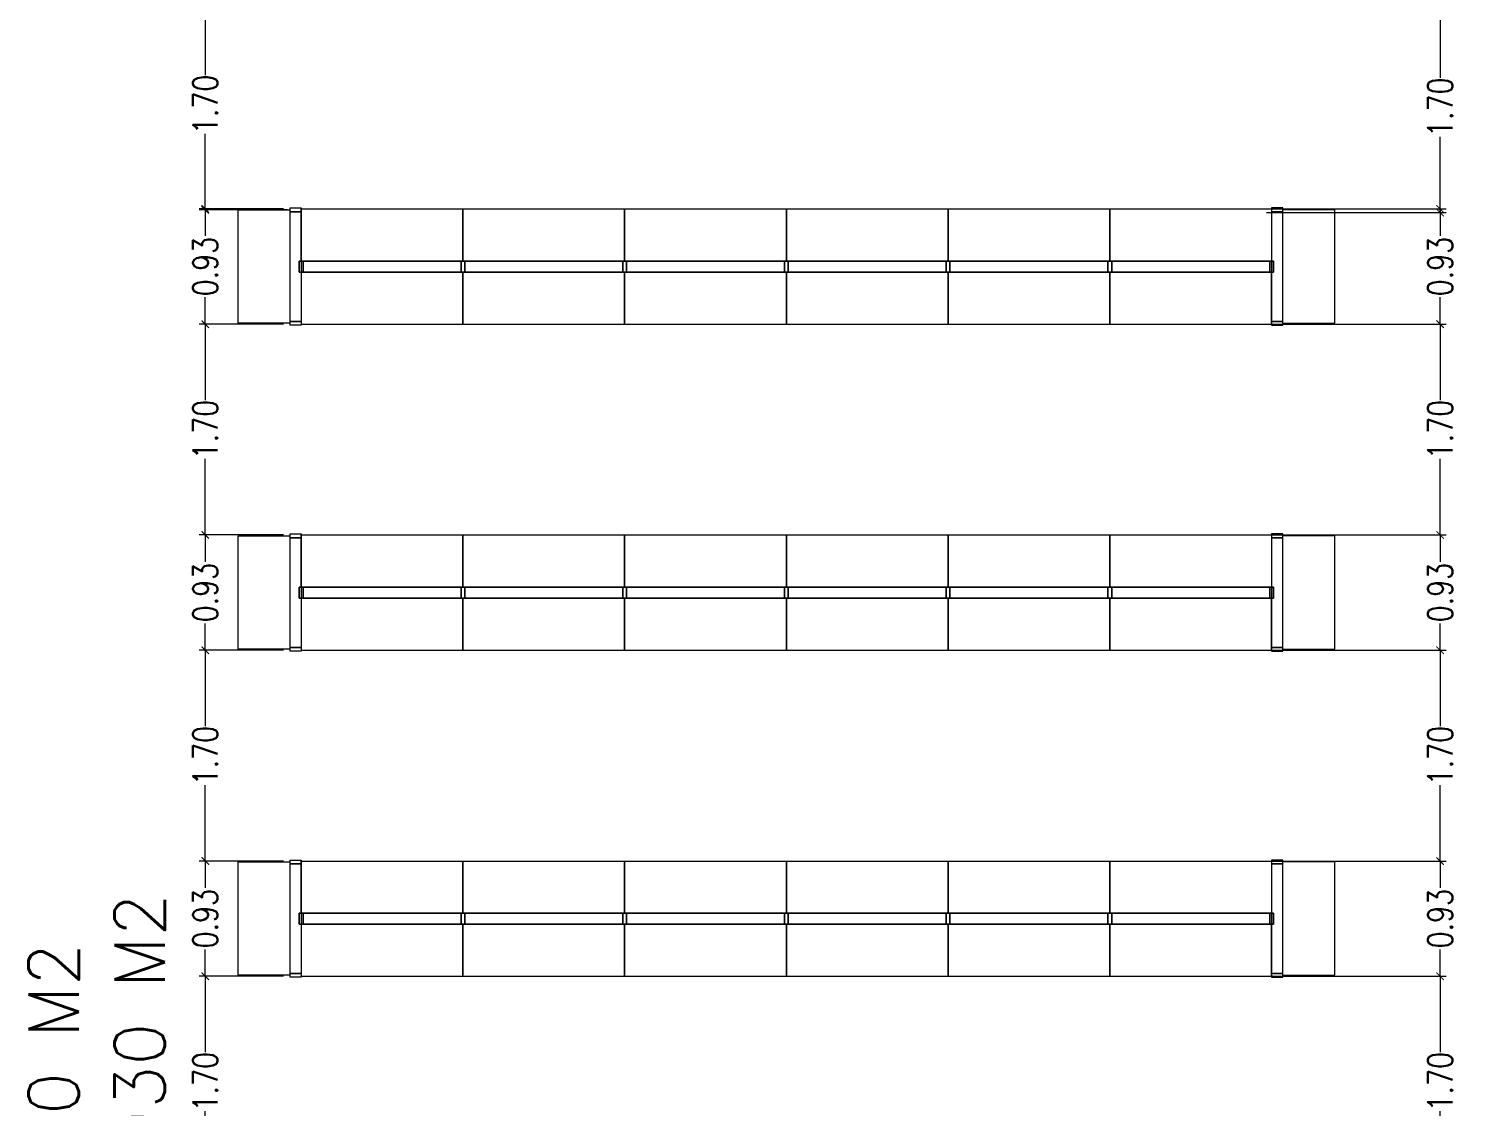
# Model space of a CAD drawing. Header units: millimetres. Extents: x -129 to 3172, y -143 to 919.
# Drawn here: x -20.37 to -8.85, y 15.19 to 23.89 of the extents above; entities that cross this region are included whole.
import ezdxf

# ---------------------------------------------------------------- set-up
doc = ezdxf.new("R2010")
doc.units = ezdxf.units.MM
doc.header["$LTSCALE"] = 0.1
doc.layers.add('E-GONDOLAS', color=8, linetype='Continuous')
doc.layers.add('zA-COTAS', color=1, linetype='Continuous')
doc.styles.add('ROMANS', font='ROMANS.SHX', dxfattribs={"width": 0.8, "height": 0.2})
doc.dimstyles.new('MIG-LATERAL-CHICO', dxfattribs={"dimtxt": 0.12, "dimasz": 0.06, "dimexe": 0.05, "dimexo": 0.02, "dimgap": 0.005, "dimtad": 0, "dimrnd": 0.005, "dimzin": 0, "dimdsep": 46, "dimtxsty": 'ROMANS', "dimblk1": 'ARCHTICK', "dimblk2": 'ARCHTICK', "dimsah": 1, "dimcen": 2.5, "dimclrd": 1, "dimclre": 8, "dimclrt": 3, "dimadec": 0, "dimazin": 0, "dimtfac": 1, "dimtmove": 0, "dimatfit": 3, "dimldrblk": 'ARCHTICK', "dimfxl": 1, "dimtolj": 1, "dimtzin": 0, "dimarcsym": 0})

# ---------------------------------------------------------------- blocks, each defined once
blk = doc.blocks.new('TRAMO CENTRAL')
at = {"layer": 'E-GONDOLAS'}
for points in [[(1353.744, 558.952), (1355.049, 558.952), (1355.049, 559.372), (1353.744, 559.372)], [(1353.729, 558.862), (1353.759, 558.862), (1353.759, 558.952), (1353.729, 558.952)], [(1353.729, 558.952), (1353.759, 558.952), (1353.759, 558.862), (1353.729, 558.862)], [(1353.759, 558.862), (1355.034, 558.862), (1355.034, 558.952), (1353.759, 558.952)], [(1353.759, 558.952), (1355.034, 558.952), (1355.034, 558.862), (1353.759, 558.862)], [(1355.034, 558.862), (1355.064, 558.862), (1355.064, 558.952), (1355.034, 558.952)], [(1355.034, 558.952), (1355.064, 558.952), (1355.064, 558.862), (1355.034, 558.862)], [(1353.744, 558.862), (1355.049, 558.862), (1355.049, 558.442), (1353.744, 558.442)]]:
    blk.add_lwpolyline(points, close=True, dxfattribs=at)
blk = doc.blocks.new('PUNTERA')
at = {"layer": 'E-GONDOLAS'}
for p, q in [((1350.083, 558.73), (1349.168, 558.73)), ((1349.168, 558.73), (1349.168, 558.31)), ((1350.083, 558.31), (1350.083, 558.73)), ((1350.068, 558.31), (1349.183, 558.31)), ((1349.183, 558.31), (1349.183, 558.22)), ((1349.183, 558.22), (1350.068, 558.22)), ((1350.068, 558.22), (1350.068, 558.31))]:
    blk.add_line(p, q, dxfattribs=at)
for points in [[(1349.153, 558.22), (1349.183, 558.22), (1349.183, 558.31), (1349.153, 558.31)], [(1350.068, 558.22), (1350.098, 558.22), (1350.098, 558.31), (1350.068, 558.31)]]:
    blk.add_lwpolyline(points, close=True, dxfattribs=at)
blk = doc.blocks.new('_ARCHTICK')
at = {"color": 0, "linetype": 'ByBlock', "const_width": 0.15}
blk.add_lwpolyline([(-0.5, -0.5), (0.5, 0.5)], dxfattribs=at)
blk = doc.blocks.new('*D352')
at = {"layer": 'Defpoints', "color": 0, "transparency": 16777216}
for p in [(-18.295, 16.249), (-18.946, 14.549), (-18.295, 14.549)]:
    blk.add_point(p, dxfattribs=at)
at = {"layer": 'zA-COTAS', "color": 8, "lineweight": -2, "transparency": 16777216}
for p, q in [((-18.315, 16.249), (-18.996, 16.249)), ((-18.315, 14.549), (-18.996, 14.549))]:
    blk.add_line(p, q, dxfattribs=at)
at = {"layer": 'zA-COTAS', "color": 1, "lineweight": -2, "transparency": 16777216}
for p, q in [((-18.946, 16.249), (-18.946, 15.637)), ((-18.946, 14.549), (-18.946, 15.162))]:
    blk.add_line(p, q, dxfattribs=at)
at = {"layer": 'zA-COTAS', "color": 1, "lineweight": -2, "transparency": 16777216, "xscale": 0.06, "yscale": 0.06, "zscale": 0.06}
for p, rotation in [((-18.946, 16.249), 90), ((-18.946, 14.549), 270)]:
    blk.add_blockref('_ARCHTICK', p, dxfattribs=dict(at, rotation=rotation))
at = {"layer": 'zA-COTAS', "color": 3, "transparency": 16777216, "insert": (-18.946, 15.399), "char_height": 0.2, "attachment_point": 5, "rotation": 90, "style": 'ROMANS'}
blk.add_mtext('\\A1;1.70', dxfattribs=at)
blk = doc.blocks.new('*D353')
at = {"layer": 'Defpoints', "color": 0, "transparency": 16777216}
for p in [(-18.295, 18.879), (-18.946, 17.179), (-18.295, 17.179)]:
    blk.add_point(p, dxfattribs=at)
at = {"layer": 'zA-COTAS', "color": 8, "lineweight": -2, "transparency": 16777216}
for p, q in [((-18.315, 18.879), (-18.996, 18.879)), ((-18.315, 17.179), (-18.996, 17.179))]:
    blk.add_line(p, q, dxfattribs=at)
at = {"layer": 'zA-COTAS', "color": 1, "lineweight": -2, "transparency": 16777216}
for p, q in [((-18.946, 18.879), (-18.946, 18.267)), ((-18.946, 17.179), (-18.946, 17.792))]:
    blk.add_line(p, q, dxfattribs=at)
at = {"layer": 'zA-COTAS', "color": 1, "lineweight": -2, "transparency": 16777216, "xscale": 0.06, "yscale": 0.06, "zscale": 0.06}
for p, rotation in [((-18.946, 18.879), 90), ((-18.946, 17.179), 270)]:
    blk.add_blockref('_ARCHTICK', p, dxfattribs=dict(at, rotation=rotation))
at = {"layer": 'zA-COTAS', "color": 3, "transparency": 16777216, "insert": (-18.946, 18.029), "char_height": 0.2, "attachment_point": 5, "rotation": 90, "style": 'ROMANS'}
blk.add_mtext('\\A1;1.70', dxfattribs=at)
blk = doc.blocks.new('*D354')
at = {"layer": 'Defpoints', "color": 0, "transparency": 16777216}
for p in [(-18.295, 21.509), (-18.946, 19.809), (-18.295, 19.809)]:
    blk.add_point(p, dxfattribs=at)
at = {"layer": 'zA-COTAS', "color": 8, "lineweight": -2, "transparency": 16777216}
for p, q in [((-18.315, 21.509), (-18.996, 21.509)), ((-18.315, 19.809), (-18.996, 19.809))]:
    blk.add_line(p, q, dxfattribs=at)
at = {"layer": 'zA-COTAS', "color": 1, "lineweight": -2, "transparency": 16777216}
for p, q in [((-18.946, 21.509), (-18.946, 20.897)), ((-18.946, 19.809), (-18.946, 20.422))]:
    blk.add_line(p, q, dxfattribs=at)
at = {"layer": 'zA-COTAS', "color": 1, "lineweight": -2, "transparency": 16777216, "xscale": 0.06, "yscale": 0.06, "zscale": 0.06}
for p, rotation in [((-18.946, 21.509), 90), ((-18.946, 19.809), 270)]:
    blk.add_blockref('_ARCHTICK', p, dxfattribs=dict(at, rotation=rotation))
at = {"layer": 'zA-COTAS', "color": 3, "transparency": 16777216, "insert": (-18.946, 20.659), "char_height": 0.2, "attachment_point": 5, "rotation": 90, "style": 'ROMANS'}
blk.add_mtext('\\A1;1.70', dxfattribs=at)
blk = doc.blocks.new('*D360')
at = {"layer": 'Defpoints', "color": 0, "transparency": 16777216}
for p in [(-18.295, 17.179), (-18.946, 16.249), (-18.295, 16.249)]:
    blk.add_point(p, dxfattribs=at)
at = {"layer": 'zA-COTAS', "color": 8, "lineweight": -2, "transparency": 16777216}
for p, q in [((-18.315, 17.179), (-18.996, 17.179)), ((-18.315, 16.249), (-18.996, 16.249))]:
    blk.add_line(p, q, dxfattribs=at)
at = {"layer": 'zA-COTAS', "color": 1, "lineweight": -2, "transparency": 16777216}
for p, q in [((-18.946, 17.179), (-18.946, 16.963)), ((-18.946, 16.249), (-18.946, 16.466))]:
    blk.add_line(p, q, dxfattribs=at)
at = {"layer": 'zA-COTAS', "color": 1, "lineweight": -2, "transparency": 16777216, "xscale": 0.06, "yscale": 0.06, "zscale": 0.06}
for p, rotation in [((-18.946, 17.179), 90), ((-18.946, 16.249), 270)]:
    blk.add_blockref('_ARCHTICK', p, dxfattribs=dict(at, rotation=rotation))
at = {"layer": 'zA-COTAS', "color": 3, "transparency": 16777216, "insert": (-18.946, 16.714), "char_height": 0.2, "attachment_point": 5, "rotation": 90, "style": 'ROMANS'}
blk.add_mtext('\\A1;0.93', dxfattribs=at)
blk = doc.blocks.new('*D361')
at = {"layer": 'Defpoints', "color": 0, "transparency": 16777216}
for p in [(-18.295, 19.809), (-18.946, 18.879), (-18.295, 18.879)]:
    blk.add_point(p, dxfattribs=at)
at = {"layer": 'zA-COTAS', "color": 8, "lineweight": -2, "transparency": 16777216}
for p, q in [((-18.315, 19.809), (-18.996, 19.809)), ((-18.315, 18.879), (-18.996, 18.879))]:
    blk.add_line(p, q, dxfattribs=at)
at = {"layer": 'zA-COTAS', "color": 1, "lineweight": -2, "transparency": 16777216}
for p, q in [((-18.946, 19.809), (-18.946, 19.593)), ((-18.946, 18.879), (-18.946, 19.096))]:
    blk.add_line(p, q, dxfattribs=at)
at = {"layer": 'zA-COTAS', "color": 1, "lineweight": -2, "transparency": 16777216, "xscale": 0.06, "yscale": 0.06, "zscale": 0.06}
for p, rotation in [((-18.946, 19.809), 90), ((-18.946, 18.879), 270)]:
    blk.add_blockref('_ARCHTICK', p, dxfattribs=dict(at, rotation=rotation))
at = {"layer": 'zA-COTAS', "color": 3, "transparency": 16777216, "insert": (-18.946, 19.344), "char_height": 0.2, "attachment_point": 5, "rotation": 90, "style": 'ROMANS'}
blk.add_mtext('\\A1;0.93', dxfattribs=at)
blk = doc.blocks.new('*D362')
at = {"layer": 'Defpoints', "color": 0, "transparency": 16777216}
for p in [(-18.295, 22.439), (-18.946, 21.509), (-18.295, 21.509)]:
    blk.add_point(p, dxfattribs=at)
at = {"layer": 'zA-COTAS', "color": 8, "lineweight": -2, "transparency": 16777216}
for p, q in [((-18.315, 22.439), (-18.996, 22.439)), ((-18.315, 21.509), (-18.996, 21.509))]:
    blk.add_line(p, q, dxfattribs=at)
at = {"layer": 'zA-COTAS', "color": 1, "lineweight": -2, "transparency": 16777216}
for p, q in [((-18.946, 22.439), (-18.946, 22.223)), ((-18.946, 21.509), (-18.946, 21.726))]:
    blk.add_line(p, q, dxfattribs=at)
at = {"layer": 'zA-COTAS', "color": 1, "lineweight": -2, "transparency": 16777216, "xscale": 0.06, "yscale": 0.06, "zscale": 0.06}
for p, rotation in [((-18.946, 22.439), 90), ((-18.946, 21.509), 270)]:
    blk.add_blockref('_ARCHTICK', p, dxfattribs=dict(at, rotation=rotation))
at = {"layer": 'zA-COTAS', "color": 3, "transparency": 16777216, "insert": (-18.946, 21.974), "char_height": 0.2, "attachment_point": 5, "rotation": 90, "style": 'ROMANS'}
blk.add_mtext('\\A1;0.93', dxfattribs=at)
blk = doc.blocks.new('*D370')
at = {"layer": 'Defpoints', "color": 0, "transparency": 16777216}
for p in [(-10.404, 16.249), (-10.404, 14.549), (-8.982, 14.549)]:
    blk.add_point(p, dxfattribs=at)
at = {"layer": 'zA-COTAS', "color": 8, "lineweight": -2, "transparency": 16777216}
for p, q in [((-10.384, 16.249), (-8.932, 16.249)), ((-10.384, 14.549), (-8.932, 14.549))]:
    blk.add_line(p, q, dxfattribs=at)
at = {"layer": 'zA-COTAS', "color": 1, "lineweight": -2, "transparency": 16777216}
for p, q in [((-8.982, 16.249), (-8.982, 15.637)), ((-8.982, 14.549), (-8.982, 15.162))]:
    blk.add_line(p, q, dxfattribs=at)
at = {"layer": 'zA-COTAS', "color": 1, "lineweight": -2, "transparency": 16777216, "xscale": 0.06, "yscale": 0.06, "zscale": 0.06}
for p, rotation in [((-8.982, 16.249), 90), ((-8.982, 14.549), 270)]:
    blk.add_blockref('_ARCHTICK', p, dxfattribs=dict(at, rotation=rotation))
at = {"layer": 'zA-COTAS', "color": 3, "transparency": 16777216, "insert": (-8.982, 15.399), "char_height": 0.2, "attachment_point": 5, "rotation": 90, "style": 'ROMANS'}
blk.add_mtext('\\A1;1.70', dxfattribs=at)
blk = doc.blocks.new('*D371')
at = {"layer": 'Defpoints', "color": 0, "transparency": 16777216}
for p in [(-10.404, 18.879), (-10.404, 17.179), (-8.982, 17.179)]:
    blk.add_point(p, dxfattribs=at)
at = {"layer": 'zA-COTAS', "color": 8, "lineweight": -2, "transparency": 16777216}
for p, q in [((-10.384, 18.879), (-8.932, 18.879)), ((-10.384, 17.179), (-8.932, 17.179))]:
    blk.add_line(p, q, dxfattribs=at)
at = {"layer": 'zA-COTAS', "color": 1, "lineweight": -2, "transparency": 16777216}
for p, q in [((-8.982, 18.879), (-8.982, 18.267)), ((-8.982, 17.179), (-8.982, 17.792))]:
    blk.add_line(p, q, dxfattribs=at)
at = {"layer": 'zA-COTAS', "color": 1, "lineweight": -2, "transparency": 16777216, "xscale": 0.06, "yscale": 0.06, "zscale": 0.06}
for p, rotation in [((-8.982, 18.879), 90), ((-8.982, 17.179), 270)]:
    blk.add_blockref('_ARCHTICK', p, dxfattribs=dict(at, rotation=rotation))
at = {"layer": 'zA-COTAS', "color": 3, "transparency": 16777216, "insert": (-8.982, 18.029), "char_height": 0.2, "attachment_point": 5, "rotation": 90, "style": 'ROMANS'}
blk.add_mtext('\\A1;1.70', dxfattribs=at)
blk = doc.blocks.new('*D372')
at = {"layer": 'Defpoints', "color": 0, "transparency": 16777216}
for p in [(-10.404, 21.509), (-10.404, 19.809), (-8.982, 19.809)]:
    blk.add_point(p, dxfattribs=at)
at = {"layer": 'zA-COTAS', "color": 8, "lineweight": -2, "transparency": 16777216}
for p, q in [((-10.384, 21.509), (-8.932, 21.509)), ((-10.384, 19.809), (-8.932, 19.809))]:
    blk.add_line(p, q, dxfattribs=at)
at = {"layer": 'zA-COTAS', "color": 1, "lineweight": -2, "transparency": 16777216}
for p, q in [((-8.982, 21.509), (-8.982, 20.897)), ((-8.982, 19.809), (-8.982, 20.422))]:
    blk.add_line(p, q, dxfattribs=at)
at = {"layer": 'zA-COTAS', "color": 1, "lineweight": -2, "transparency": 16777216, "xscale": 0.06, "yscale": 0.06, "zscale": 0.06}
for p, rotation in [((-8.982, 21.509), 90), ((-8.982, 19.809), 270)]:
    blk.add_blockref('_ARCHTICK', p, dxfattribs=dict(at, rotation=rotation))
at = {"layer": 'zA-COTAS', "color": 3, "transparency": 16777216, "insert": (-8.982, 20.659), "char_height": 0.2, "attachment_point": 5, "rotation": 90, "style": 'ROMANS'}
blk.add_mtext('\\A1;1.70', dxfattribs=at)
blk = doc.blocks.new('*D373')
at = {"layer": 'Defpoints', "color": 0, "transparency": 16777216}
for p in [(-10.404, 24.109), (-10.404, 22.409), (-8.982, 22.409)]:
    blk.add_point(p, dxfattribs=at)
at = {"layer": 'zA-COTAS', "color": 8, "lineweight": -2, "transparency": 16777216}
for p, q in [((-10.384, 24.109), (-8.932, 24.109)), ((-10.384, 22.409), (-8.932, 22.409))]:
    blk.add_line(p, q, dxfattribs=at)
at = {"layer": 'zA-COTAS', "color": 1, "lineweight": -2, "transparency": 16777216}
for p, q in [((-8.982, 24.109), (-8.982, 23.497)), ((-8.982, 22.409), (-8.982, 23.022))]:
    blk.add_line(p, q, dxfattribs=at)
at = {"layer": 'zA-COTAS', "color": 1, "lineweight": -2, "transparency": 16777216, "xscale": 0.06, "yscale": 0.06, "zscale": 0.06}
for p, rotation in [((-8.982, 24.109), 90), ((-8.982, 22.409), 270)]:
    blk.add_blockref('_ARCHTICK', p, dxfattribs=dict(at, rotation=rotation))
at = {"layer": 'zA-COTAS', "color": 3, "transparency": 16777216, "insert": (-8.982, 23.259), "char_height": 0.2, "attachment_point": 5, "rotation": 90, "style": 'ROMANS'}
blk.add_mtext('\\A1;1.70', dxfattribs=at)
blk = doc.blocks.new('*D378')
at = {"layer": 'Defpoints', "color": 0, "transparency": 16777216}
for p in [(-10.404, 17.179), (-10.404, 16.249), (-8.982, 16.249)]:
    blk.add_point(p, dxfattribs=at)
at = {"layer": 'zA-COTAS', "color": 8, "lineweight": -2, "transparency": 16777216}
for p, q in [((-10.384, 17.179), (-8.932, 17.179)), ((-10.384, 16.249), (-8.932, 16.249))]:
    blk.add_line(p, q, dxfattribs=at)
at = {"layer": 'zA-COTAS', "color": 1, "lineweight": -2, "transparency": 16777216}
for p, q in [((-8.982, 17.179), (-8.982, 16.963)), ((-8.982, 16.249), (-8.982, 16.466))]:
    blk.add_line(p, q, dxfattribs=at)
at = {"layer": 'zA-COTAS', "color": 1, "lineweight": -2, "transparency": 16777216, "xscale": 0.06, "yscale": 0.06, "zscale": 0.06}
for p, rotation in [((-8.982, 17.179), 90), ((-8.982, 16.249), 270)]:
    blk.add_blockref('_ARCHTICK', p, dxfattribs=dict(at, rotation=rotation))
at = {"layer": 'zA-COTAS', "color": 3, "transparency": 16777216, "insert": (-8.982, 16.714), "char_height": 0.2, "attachment_point": 5, "rotation": 90, "style": 'ROMANS'}
blk.add_mtext('\\A1;0.93', dxfattribs=at)
blk = doc.blocks.new('*D379')
at = {"layer": 'Defpoints', "color": 0, "transparency": 16777216}
for p in [(-10.404, 19.809), (-10.404, 18.879), (-8.982, 18.879)]:
    blk.add_point(p, dxfattribs=at)
at = {"layer": 'zA-COTAS', "color": 8, "lineweight": -2, "transparency": 16777216}
for p, q in [((-10.384, 19.809), (-8.932, 19.809)), ((-10.384, 18.879), (-8.932, 18.879))]:
    blk.add_line(p, q, dxfattribs=at)
at = {"layer": 'zA-COTAS', "color": 1, "lineweight": -2, "transparency": 16777216}
for p, q in [((-8.982, 19.809), (-8.982, 19.593)), ((-8.982, 18.879), (-8.982, 19.096))]:
    blk.add_line(p, q, dxfattribs=at)
at = {"layer": 'zA-COTAS', "color": 1, "lineweight": -2, "transparency": 16777216, "xscale": 0.06, "yscale": 0.06, "zscale": 0.06}
for p, rotation in [((-8.982, 19.809), 90), ((-8.982, 18.879), 270)]:
    blk.add_blockref('_ARCHTICK', p, dxfattribs=dict(at, rotation=rotation))
at = {"layer": 'zA-COTAS', "color": 3, "transparency": 16777216, "insert": (-8.982, 19.344), "char_height": 0.2, "attachment_point": 5, "rotation": 90, "style": 'ROMANS'}
blk.add_mtext('\\A1;0.93', dxfattribs=at)
blk = doc.blocks.new('*D380')
at = {"layer": 'Defpoints', "color": 0, "transparency": 16777216}
for p in [(-10.404, 22.439), (-10.404, 21.509), (-8.982, 21.509)]:
    blk.add_point(p, dxfattribs=at)
at = {"layer": 'zA-COTAS', "color": 8, "lineweight": -2, "transparency": 16777216}
for p, q in [((-10.384, 22.439), (-8.932, 22.439)), ((-10.384, 21.509), (-8.932, 21.509))]:
    blk.add_line(p, q, dxfattribs=at)
at = {"layer": 'zA-COTAS', "color": 1, "lineweight": -2, "transparency": 16777216}
for p, q in [((-8.982, 22.439), (-8.982, 22.223)), ((-8.982, 21.509), (-8.982, 21.726))]:
    blk.add_line(p, q, dxfattribs=at)
at = {"layer": 'zA-COTAS', "color": 1, "lineweight": -2, "transparency": 16777216, "xscale": 0.06, "yscale": 0.06, "zscale": 0.06}
for p, rotation in [((-8.982, 22.439), 90), ((-8.982, 21.509), 270)]:
    blk.add_blockref('_ARCHTICK', p, dxfattribs=dict(at, rotation=rotation))
at = {"layer": 'zA-COTAS', "color": 3, "transparency": 16777216, "insert": (-8.982, 21.974), "char_height": 0.2, "attachment_point": 5, "rotation": 90, "style": 'ROMANS'}
blk.add_mtext('\\A1;0.93', dxfattribs=at)
blk = doc.blocks.new('*D382')
at = {"layer": 'Defpoints', "color": 0, "transparency": 16777216}
for p in [(-18.262, 24.132), (-18.946, 22.432), (-18.262, 22.432)]:
    blk.add_point(p, dxfattribs=at)
at = {"layer": 'zA-COTAS', "color": 8, "lineweight": -2, "transparency": 16777216}
for p, q in [((-18.282, 24.132), (-18.996, 24.132)), ((-18.282, 22.432), (-18.996, 22.432))]:
    blk.add_line(p, q, dxfattribs=at)
at = {"layer": 'zA-COTAS', "color": 1, "lineweight": -2, "transparency": 16777216}
for p, q in [((-18.946, 24.132), (-18.946, 23.519)), ((-18.946, 22.432), (-18.946, 23.045))]:
    blk.add_line(p, q, dxfattribs=at)
at = {"layer": 'zA-COTAS', "color": 1, "lineweight": -2, "transparency": 16777216, "xscale": 0.06, "yscale": 0.06, "zscale": 0.06}
for p, rotation in [((-18.946, 24.132), 90), ((-18.946, 22.432), 270)]:
    blk.add_blockref('_ARCHTICK', p, dxfattribs=dict(at, rotation=rotation))
at = {"layer": 'zA-COTAS', "color": 3, "transparency": 16777216, "insert": (-18.946, 23.282), "char_height": 0.2, "attachment_point": 5, "rotation": 90, "style": 'ROMANS'}
blk.add_mtext('\\A1;1.70', dxfattribs=at)

msp = doc.modelspace()

# ---------------------------------------------------------------- block references
at = {"layer": 'E-GONDOLAS', "xscale": -1, "rotation": 90}
for p in [(540.049, 1371.6), (540.049, 1368.97), (540.049, 1366.34)]:
    msp.add_blockref('PUNTERA', p, dxfattribs=at)
at = {"layer": 'E-GONDOLAS', "xscale": -1}
for p in [(1336.877, -536.933), (1338.182, -536.933), (1339.487, -536.933), (1340.792, -536.933), (1342.097, -536.933), (1343.402, -536.933), (1336.877, -539.563), (1338.182, -539.563), (1339.487, -539.563), (1340.792, -539.563), (1342.097, -539.563), (1343.402, -539.563), (1336.877, -542.193), (1338.182, -542.193), (1339.487, -542.193), (1340.792, -542.193), (1342.097, -542.193), (1343.402, -542.193)]:
    msp.add_blockref('TRAMO CENTRAL', p, dxfattribs=at)
at = {"layer": 'E-GONDOLAS', "rotation": 270}
for p in [(-568.562, 1371.6), (-568.562, 1368.97), (-568.562, 1366.34)]:
    msp.add_blockref('PUNTERA', p, dxfattribs=at)

# ---------------------------------------------------------------- texts
at = {"layer": 'zA-COTAS', "style": 'ROMANS'}
for s, p in [('SALON  DE  VENTAS 930 M2', (-19.272, 9.072, 0.009)), ('AREA  DE  VENTAS 830 M2', (-19.967, 9.072, 0.009))]:
    msp.add_text(s, height=0.405, rotation=89.9996, dxfattribs=at).set_placement(p)

# ---------------------------------------------------------------- dimensions: what is measured, and where the dimension line sits
at = {"layer": 'zA-COTAS'}
for base, p1, p2, picture, middle in [((-18.946, 22.432, 0.009), (-18.262, 24.132, 0.009), (-18.262, 22.432, 0.009), '*D382', (-18.946, 23.282, 0.009)), ((-8.982, 22.409, 0.009), (-10.404, 24.109, 0.009), (-10.404, 22.409, 0.009), '*D373', (-8.982, 23.259, 0.009)), ((-18.946, 21.509, 0.009), (-18.295, 22.439, 0.009), (-18.295, 21.509, 0.009), '*D362', (-18.946, 21.974, 0.009)), ((-8.982, 21.509, 0.009), (-10.404, 22.439, 0.009), (-10.404, 21.509, 0.009), '*D380', (-8.982, 21.974, 0.009)), ((-18.946, 19.809, 0.009), (-18.295, 21.509, 0.009), (-18.295, 19.809, 0.009), '*D354', (-18.946, 20.659, 0.009)), ((-8.982, 19.809, 0.009), (-10.404, 21.509, 0.009), (-10.404, 19.809, 0.009), '*D372', (-8.982, 20.659, 0.009)), ((-18.946, 18.879, 0.009), (-18.295, 19.809, 0.009), (-18.295, 18.879, 0.009), '*D361', (-18.946, 19.344, 0.009)), ((-8.982, 18.879, 0.009), (-10.404, 19.809, 0.009), (-10.404, 18.879, 0.009), '*D379', (-8.982, 19.344, 0.009)), ((-18.946, 17.179, 0.009), (-18.295, 18.879, 0.009), (-18.295, 17.179, 0.009), '*D353', (-18.946, 18.029, 0.009)), ((-8.982, 17.179, 0.009), (-10.404, 18.879, 0.009), (-10.404, 17.179, 0.009), '*D371', (-8.982, 18.029, 0.009)), ((-18.946, 16.249, 0.009), (-18.295, 17.179, 0.009), (-18.295, 16.249, 0.009), '*D360', (-18.946, 16.714, 0.009)), ((-8.982, 16.249, 0.009), (-10.404, 17.179, 0.009), (-10.404, 16.249, 0.009), '*D378', (-8.982, 16.714, 0.009)), ((-18.946, 14.549, 0.009), (-18.295, 16.249, 0.009), (-18.295, 14.549, 0.009), '*D352', (-18.946, 15.399, 0.009)), ((-8.982, 14.549, 0.009), (-10.404, 16.249, 0.009), (-10.404, 14.549, 0.009), '*D370', (-8.982, 15.399, 0.009))]:
    dim = msp.add_linear_dim(base=base, p1=p1, p2=p2, angle=90, dimstyle='MIG-LATERAL-CHICO', override={"dimfxl": 0.18}, dxfattribs=at)
    dim.commit()
    dim.dimension.update_dxf_attribs({"geometry": picture, "text_midpoint": middle})

doc.saveas('drawing.dxf')
